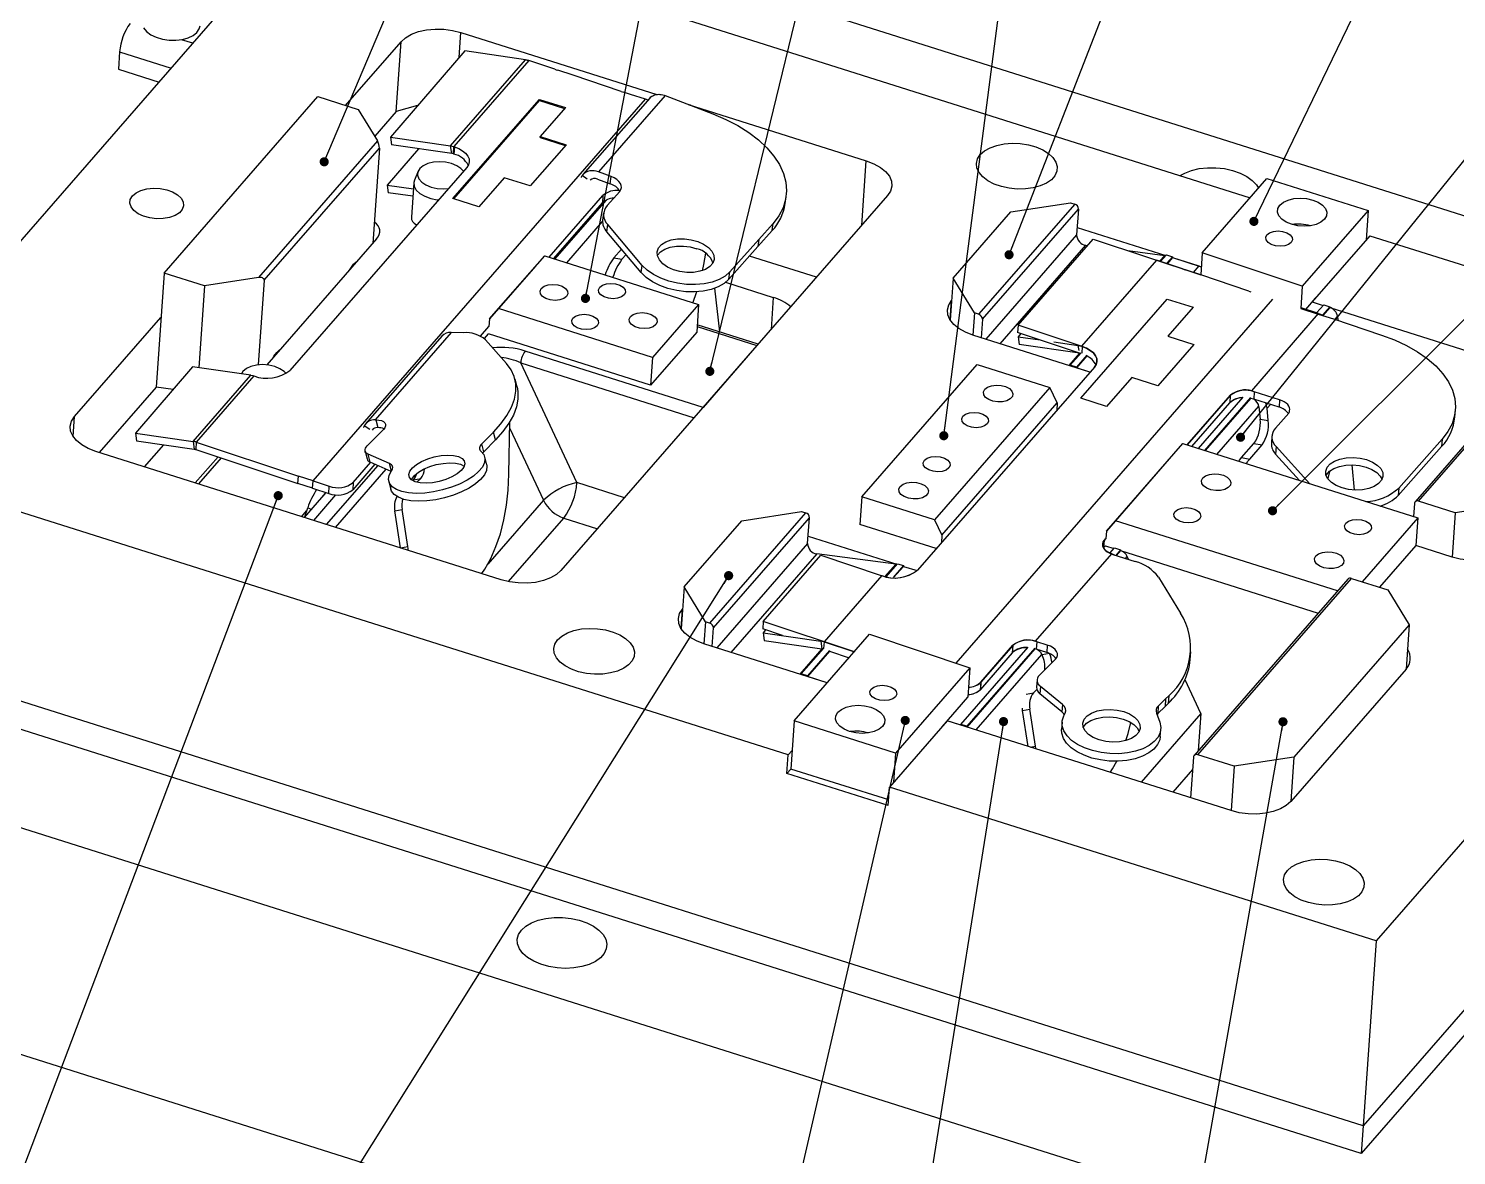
# Model space of a CAD drawing. Header units: millimetres. Extents: x 5 to 1539, y -495 to 895.
# Drawn here: x 824.8 to 983.6, y 145 to 270.4 of the extents above; entities that cross this region are included whole.
import ezdxf

# ---------------------------------------------------------------- set-up
doc = ezdxf.new("R2010")
doc.units = ezdxf.units.MM
doc.dimstyles.new('SLDDIMSTYLE1', dxfattribs={"dimtxt": 0.18, "dimasz": 1.016, "dimexe": 0, "dimexo": 0.0625, "dimgap": 0, "dimtad": 0, "dimtih": 1, "dimtoh": 1, "dimdec": 0, "dimrnd": 1e-09, "dimzin": 0, "dimdsep": 46, "dimtxsty": 'Standard', "dimblk1": 'DOT', "dimblk2": 'DOT', "dimsah": 1, "dimcen": 0.09, "dimadec": 0, "dimazin": 0, "dimtfac": 1.016, "dimtdec": 0, "dimtofl": 0, "dimtmove": 0, "dimatfit": 3, "dimldrblk": 'DOT', "dimfxl": 1, "dimfrac": 2, "dimtolj": 1, "dimtzin": 0, "dimarcsym": 0})

# ---------------------------------------------------------------- blocks, each defined once
blk = doc.blocks.new('_Dot')
at = {"color": 0, "linetype": 'ByBlock', "lineweight": -2}
blk.add_line((-0.5, 0), (-1, 0), dxfattribs=at)
at = {"color": 0, "linetype": 'ByBlock', "const_width": 0.5}
blk.add_lwpolyline([(-0.25, 0, 1), (0.25, 0, 1)], format="xyb", close=True, dxfattribs=at)

msp = doc.modelspace()

# ---------------------------------------------------------------- linework, layer by layer
at = {"color": 7, "linetype": 'Continuous', "lineweight": 25}
for p, q in [((857.84, 289.683), (1041.209, 231.632)), ((803.27, 223.11), (856.712, 284.48)), ((856.712, 284.48), (960.651, 251.575)), ((860.031, 261.86), (866.204, 268.949)), ((872.852, 269.976), (894.647, 263.076)), ((834.888, 267.83), (834.752, 265.896)), ((873.277, 267.922), (865.018, 258.334)), ((871.713, 257.367), (880.053, 266.944)), ((880.053, 266.944), (873.277, 267.922)), ((834.752, 265.896), (839.28, 264.462)), ((880.412, 266.858), (872.074, 257.283)), ((883.31, 265.89), (880.412, 266.858)), ((883.31, 265.89), (883.469, 265.837)), ((883.469, 265.837), (883.625, 265.785)), ((885.329, 265.215), (883.625, 265.785)), ((890.674, 263.426), (885.329, 265.215)), ((839.831, 243.202), (856.932, 262.841)), ((856.417, 220.055), (893.376, 262.558)), ((856.426, 220.065), (893.376, 262.558)), ((856.932, 262.841), (861.443, 261.413)), ((871.976, 251.489), (881.596, 262.535)), ((872.054, 251.464), (881.587, 262.412)), ((881.587, 262.412), (881.596, 262.535)), ((881.587, 262.412), (884.397, 261.522)), ((881.596, 262.535), (884.483, 261.621)), ((893.873, 262.682), (886.432, 254.151)), ((895.571, 262.957), (888.153, 254.453)), ((890.674, 263.426), (890.931, 263.345)), ((891.738, 263.076), (890.931, 263.345)), ((893.376, 262.558), (891.738, 263.076)), ((893.679, 262.46), (893.376, 262.558)), ((895.571, 262.957), (900.898, 260.91)), ((861.443, 261.413), (863.579, 257.918)), ((865.657, 261.181), (863.264, 258.433)), ((868.042, 261.845), (865.657, 261.181)), ((884.483, 261.621), (881.672, 258.393)), ((898.135, 261.972), (917.959, 255.696)), ((898.135, 261.972), (898.257, 261.933)), ((863.579, 257.918), (850.325, 242.698)), ((865.018, 258.334), (865.141, 257.47)), ((865.018, 258.334), (871.713, 257.367)), ((871.837, 256.504), (865.141, 257.47)), ((871.837, 256.504), (871.713, 257.367)), ((871.713, 257.367), (872.074, 257.283)), ((884.559, 257.479), (880.561, 252.889)), ((881.663, 258.27), (881.672, 258.393)), ((881.663, 258.27), (884.472, 257.38)), ((881.672, 258.393), (884.559, 257.479)), ((850.961, 242.389), (863.787, 257.118)), ((863.787, 257.118), (863.039, 246.503)), ((868.133, 257.038), (864.655, 253)), ((872.016, 256.46), (871.837, 256.504)), ((872.016, 256.46), (872.074, 257.283)), ((872.016, 256.46), (872.083, 256.437)), ((872.074, 257.283), (872.141, 257.26)), ((872.141, 257.26), (872.083, 256.437)), ((873.497, 254.953), (853.824, 232.362)), ((868.095, 254.539), (867.688, 253.545)), ((889.583, 253.93), (888.153, 254.453)), ((864.655, 253), (864.778, 252.136)), ((864.655, 253), (867.568, 252.579)), ((867.615, 253.238), (867.346, 249.417)), ((877.674, 253.803), (874.863, 250.575)), ((880.561, 252.889), (877.674, 253.803)), ((888.046, 253.644), (889.476, 253.122)), ((889.476, 253.122), (889.583, 253.93)), ((955.334, 245.454), (962.517, 253.724)), ((962.517, 253.724), (973.794, 250.154)), ((867.509, 251.742), (864.778, 252.136)), ((874.863, 250.575), (871.976, 251.489)), ((882.682, 244.967), (888.648, 251.828)), ((883.197, 244.803), (888.59, 251.005)), ((920.332, 251.813), (883.991, 210.081)), ((888.648, 251.828), (888.59, 251.005)), ((889.114, 250.707), (890.521, 252.289)), ((908.925, 250.927), (909.033, 251.735)), ((934.038, 249.998), (940.686, 251.025)), ((940.686, 251.025), (941.138, 250.882)), ((888.73, 249.905), (888.623, 249.097)), ((927.625, 242.634), (934.038, 249.998)), ((941.138, 250.882), (930.449, 238.608)), ((930.871, 238.054), (941.56, 250.328)), ((941.56, 250.328), (941.357, 247.448)), ((973.794, 250.154), (966.465, 241.737)), ((973.794, 250.154), (973.562, 246.861)), ((889.083, 247.778), (889.19, 248.586)), ((893.034, 244.05), (889.19, 248.586)), ((907.484, 247.922), (905.897, 246.137)), ((907.591, 248.73), (906.004, 246.945)), ((907.484, 247.922), (907.591, 248.73)), ((941.415, 248.27), (951.286, 245.145)), ((863.466, 246.994), (851.259, 232.975)), ((892.927, 243.242), (889.083, 247.778)), ((906.004, 246.945), (902.777, 243.316)), ((906.004, 246.945), (905.897, 246.137)), ((934.849, 237.409), (943.178, 246.988)), ((942.382, 246.298), (942.558, 246.276)), ((943.178, 246.988), (955.16, 242.986)), ((973.99, 247.352), (967.576, 239.988)), ((973.99, 247.352), (1028.118, 230.216)), ((877.044, 239.236), (882.175, 245.127)), ((882.175, 245.127), (881.162, 243.975)), ((882.175, 245.127), (899.306, 239.704)), ((889.875, 244.878), (890.72, 245.846)), ((889.875, 244.878), (890.776, 244.726)), ((890.776, 244.726), (891.23, 245.245)), ((905.897, 246.137), (902.67, 242.508)), ((912.419, 242.725), (904.962, 245.086)), ((947.034, 245.7), (951.157, 245.169)), ((950.703, 244.475), (951.344, 245.211)), ((951.344, 245.211), (952.02, 244.997)), ((952.02, 244.997), (951.371, 244.251)), ((952.015, 244.914), (951.422, 244.234)), ((952.02, 244.997), (952.015, 244.914)), ((952.015, 244.914), (955.225, 243.898)), ((952.015, 244.914), (954.947, 243.986)), ((955.334, 245.454), (955.16, 242.985)), ((966.465, 241.737), (955.334, 245.454)), ((839.831, 243.202), (838.935, 230.495)), ((844.342, 241.774), (839.831, 243.202)), ((861.229, 244.466), (861.295, 244.5)), ((881.162, 243.975), (876.031, 238.084)), ((892.927, 243.242), (893.034, 244.05)), ((902.67, 242.508), (902.777, 243.316)), ((950.243, 244.628), (941.905, 235.053)), ((953.141, 243.66), (950.243, 244.628)), ((953.141, 243.66), (953.301, 243.607)), ((953.301, 243.607), (953.457, 243.555)), ((955.16, 242.985), (953.457, 243.555)), ((954.947, 243.986), (954.32, 243.267)), ((954.947, 243.986), (955.225, 243.898)), ((844.342, 241.774), (843.699, 232.663)), ((850.325, 242.698), (844.342, 241.774)), ((850.961, 242.389), (850.297, 232.972)), ((902.309, 242.168), (907.613, 240.489)), ((927.625, 242.634), (927.295, 237.955)), ((929.998, 238.751), (927.625, 242.634)), ((960.506, 241.196), (955.16, 242.985)), ((966.465, 241.737), (966.291, 239.268)), ((927.941, 199.77), (963.188, 240.305)), ((941.808, 229.258), (951.427, 240.305)), ((951.427, 240.305), (954.314, 239.391)), ((960.506, 241.196), (960.729, 241.125)), ((966.847, 239.15), (967.943, 240.409)), ((967.576, 239.988), (968.79, 239.604)), ((876.031, 238.084), (877.044, 239.236)), ((894.176, 233.812), (877.044, 239.236)), ((899.306, 239.704), (894.176, 233.812)), ((899.306, 239.704), (899.089, 236.617)), ((929.998, 238.751), (929.824, 236.282)), ((930.449, 238.608), (929.998, 238.751)), ((954.314, 239.391), (951.503, 236.163)), ((960.847, 230.086), (968.266, 238.692)), ((966.291, 239.268), (968.235, 238.619)), ((968.266, 238.692), (966.333, 239.317)), ((968.056, 238.76), (968.848, 239.67)), ((968.235, 238.619), (969.927, 238.084)), ((969.524, 239.455), (968.694, 238.502)), ((969.519, 239.373), (968.738, 238.476)), ((968.848, 239.67), (969.524, 239.455)), ((969.524, 239.455), (969.519, 239.373)), ((969.519, 239.373), (991.732, 232.341)), ((970.361, 238.396), (970.407, 237.924)), ((829.863, 227.217), (839.483, 238.264)), ((875.045, 236.184), (875.979, 237.259)), ((876.031, 238.084), (875.973, 237.261)), ((905.937, 235.283), (899.146, 237.433)), ((930.871, 238.054), (930.726, 235.996)), ((934.849, 237.409), (934.791, 236.586)), ((941.971, 235.031), (934.849, 237.409)), ((969.927, 238.084), (975.279, 236.296)), ((870.721, 236.156), (862.265, 226.432)), ((871.783, 236.586), (863.327, 226.861)), ((873.133, 236.559), (871.783, 236.586)), ((875.468, 235.915), (875.921, 236.436)), ((877.934, 233.145), (875.605, 235.78)), ((893.958, 230.726), (875.921, 236.436)), ((899.089, 236.617), (893.958, 230.726)), ((905.796, 235.12), (899.81, 228.247)), ((942.84, 232.161), (929.824, 236.282)), ((941.796, 234.247), (934.791, 236.586)), ((935.159, 236.463), (934.849, 236.103)), ((934.849, 236.103), (934.973, 235.24)), ((934.849, 236.103), (937.293, 235.751)), ((941.668, 234.273), (934.973, 235.24)), ((938.812, 235.531), (941.545, 235.137)), ((941.545, 235.137), (941.905, 235.053)), ((954.39, 235.249), (950.393, 230.658)), ((951.503, 236.163), (954.39, 235.249)), ((995.034, 236.132), (979.001, 217.721)), ((979.407, 217.804), (995.44, 236.215)), ((852.679, 234.646), (852.744, 234.681)), ((899.81, 228.247), (880.001, 234.518)), ((894.176, 233.812), (893.958, 230.726)), ((940.655, 232.937), (941.853, 234.312)), ((942.483, 233.968), (941.326, 232.64)), ((942.488, 234.051), (941.332, 232.723)), ((941.793, 234.243), (941.668, 234.273)), ((941.905, 235.053), (941.973, 235.03)), ((842.994, 232.765), (836.638, 225.385)), ((849.475, 231.83), (842.994, 232.765)), ((885.763, 219.867), (879.515, 233.204)), ((917.451, 218.302), (930.277, 233.03)), ((943.329, 232.723), (923.656, 210.132)), ((930.277, 233.03), (938.387, 230.463)), ((940.655, 232.937), (940.65, 232.855)), ((941.332, 232.723), (940.655, 232.937)), ((941.332, 232.723), (941.326, 232.64)), ((942.84, 232.161), (941.326, 232.64)), ((838.935, 230.495), (832.599, 223.219)), ((840.829, 230.252), (838.935, 230.495)), ((843.06, 224.463), (849.475, 231.83)), ((849.835, 231.746), (843.421, 224.379)), ((849.475, 231.83), (849.733, 231.776)), ((879.099, 230.545), (878.875, 231.416)), ((938.387, 230.463), (925.561, 215.734)), ((939.197, 228.734), (938.387, 230.463)), ((947.506, 231.572), (944.695, 228.344)), ((950.393, 230.658), (947.506, 231.572)), ((944.695, 228.344), (941.808, 229.258)), ((953.665, 224.061), (958.479, 229.598)), ((958.451, 229.565), (953.665, 224.061)), ((954.911, 223.666), (959.893, 229.387)), ((960.703, 229.326), (955.588, 223.452)), ((960.698, 229.243), (955.64, 223.435)), ((958.451, 229.565), (958.393, 228.742)), ((961.052, 229.154), (960.698, 229.243)), ((961.11, 229.977), (961.052, 229.154)), ((963.875, 228.261), (961.052, 229.154)), ((963.933, 229.084), (961.11, 229.977)), ((963.933, 229.084), (963.875, 228.261)), ((1028.118, 230.216), (974.675, 168.846)), ((926.371, 214.005), (939.197, 228.734)), ((939.197, 228.734), (939.139, 227.911)), ((954.18, 223.897), (958.393, 228.742)), ((961.643, 228.299), (961.776, 226.935)), ((962.677, 226.782), (962.545, 228.147)), ((963.468, 225.933), (964.949, 227.606)), ((983.436, 227.163), (983.494, 227.986)), ((862.071, 225.996), (862.031, 226.017)), ((862.439, 223.963), (864.226, 225.784)), ((863.327, 226.861), (863.384, 226.86)), ((863.384, 226.86), (863.608, 225.989)), ((863.608, 225.989), (863.551, 225.991)), ((878.199, 220.813), (878.313, 226.673)), ((961.776, 226.935), (962.677, 226.782)), ((836.638, 225.385), (836.761, 224.522)), ((836.638, 225.385), (843.06, 224.463)), ((836.761, 224.522), (843.183, 223.599)), ((839.755, 224.092), (837.631, 221.626)), ((843.06, 224.463), (843.183, 223.599)), ((843.421, 224.379), (843.363, 223.556)), ((843.421, 224.379), (854.788, 220.583)), ((876.467, 225.495), (875.178, 224.182)), ((875.402, 223.311), (875.178, 224.182)), ((875.402, 223.311), (876.69, 224.624)), ((876.69, 224.624), (876.467, 225.495)), ((945.676, 215.629), (953.158, 224.221)), ((953.158, 224.221), (952.145, 223.069)), ((953.158, 224.221), (979.31, 215.942)), ((959.706, 222.648), (961.088, 224.229)), ((960.608, 222.496), (961.99, 224.077)), ((961.088, 224.229), (961.99, 224.077)), ((963.075, 225.059), (963.017, 224.236)), ((982.021, 224.709), (977.198, 219.265)), ((982.021, 224.709), (981.963, 223.886)), ((909.271, 189.552), (803.27, 223.11)), ((877.343, 209.054), (832.236, 223.334)), ((843.363, 223.556), (854.73, 219.76)), ((862.198, 223.371), (862.422, 222.5)), ((864.908, 221.981), (862.548, 223.022)), ((862.772, 222.151), (862.548, 223.022)), ((875.725, 221.865), (875.501, 222.736)), ((952.145, 223.069), (944.663, 214.477)), ((959.706, 222.648), (960.608, 222.496)), ((963.548, 223.875), (963.49, 223.052)), ((966.163, 220.104), (963.49, 223.052)), ((967.292, 219.746), (963.548, 223.875)), ((981.963, 223.886), (977.14, 218.442)), ((863.298, 221.919), (860.818, 219.067)), ((860.876, 219.89), (862.823, 222.129)), ((865.1, 221.124), (862.772, 222.151)), ((971.967, 221.847), (972.239, 219.042)), ((854.73, 219.76), (854.788, 220.583)), ((856.36, 219.244), (854.73, 219.76)), ((856.426, 220.065), (854.788, 220.583)), ((856.359, 219.232), (856.417, 220.055)), ((856.359, 219.232), (858.15, 218.659)), ((856.417, 220.055), (858.208, 219.482)), ((858.15, 218.659), (858.208, 219.482)), ((860.876, 219.89), (860.818, 219.067)), ((864.847, 220), (865.07, 219.129)), ((867.496, 220.082), (867.578, 220.163)), ((867.578, 220.163), (868.389, 220.327)), ((867.953, 219.904), (868.389, 220.327)), ((977.198, 219.265), (977.14, 218.442)), ((857.841, 218.758), (855.431, 215.991)), ((917.451, 218.302), (917.233, 215.215)), ((925.561, 215.734), (917.451, 218.302)), ((983.467, 216.519), (979.407, 217.804)), ((855.478, 216.045), (855.814, 217.076)), ((865.514, 216.721), (866.325, 216.885)), ((866.133, 212.607), (865.514, 216.721)), ((866.943, 212.771), (866.325, 216.885)), ((911.21, 216.515), (900.521, 204.24)), ((904.11, 215.631), (910.759, 216.657)), ((910.759, 216.657), (911.21, 216.515)), ((978.927, 217.535), (978.825, 216.095)), ((983.467, 216.519), (983.119, 211.581)), ((990.115, 217.546), (983.467, 216.519)), ((857.877, 215.217), (856.478, 215.66)), ((897.697, 208.266), (904.11, 215.631)), ((900.943, 203.686), (911.632, 215.96)), ((911.429, 213.08), (911.632, 215.96)), ((925.738, 212.523), (917.233, 215.215)), ((925.561, 215.734), (926.371, 214.005)), ((944.663, 214.477), (944.605, 213.654)), ((944.663, 214.477), (945.676, 215.629)), ((970.371, 207.811), (945.676, 215.629)), ((979.31, 215.942), (973.121, 208.834)), ((979.31, 215.942), (979.093, 212.855)), ((911.487, 213.903), (921.359, 210.777)), ((926.371, 214.005), (926.312, 213.182)), ((944.382, 212.63), (944.44, 213.453)), ((944.613, 213.652), (944.421, 213.43)), ((944.44, 213.453), (944.584, 213.618)), ((944.584, 213.618), (944.613, 213.652)), ((866.133, 212.607), (866.943, 212.771)), ((906.495, 204.406), (912.902, 211.774)), ((921.229, 210.802), (912.455, 211.931)), ((912.902, 211.774), (919.6, 209.537)), ((936.793, 202.217), (945.254, 211.947)), ((944.359, 212.601), (944.382, 212.63)), ((944.555, 212.829), (944.363, 212.607)), ((944.382, 212.63), (944.526, 212.795)), ((944.526, 212.795), (944.555, 212.829)), ((944.555, 212.829), (945.505, 212.528)), ((945.067, 212.024), (945.563, 212.594)), ((945.371, 211.877), (947.881, 211.084)), ((945.461, 211.866), (945.582, 211.811)), ((945.563, 212.594), (946.239, 212.38)), ((946.239, 212.38), (945.709, 211.77)), ((946.234, 212.297), (945.761, 211.754)), ((946.239, 212.38), (946.234, 212.297)), ((946.234, 212.297), (968.217, 205.338)), ((947.135, 211.319), (946.986, 211.639)), ((979.093, 212.855), (975.057, 208.221)), ((983.119, 211.581), (979.093, 212.855)), ((920.151, 209.39), (921.416, 210.843)), ((922.093, 210.629), (920.928, 209.291)), ((922.087, 210.547), (920.991, 209.289)), ((921.416, 210.843), (922.093, 210.629)), ((922.093, 210.629), (922.087, 210.547)), ((922.087, 210.547), (923.598, 210.069)), ((897.697, 208.266), (897.368, 203.588)), ((900.07, 204.383), (897.697, 208.266)), ((919.667, 209.515), (913.252, 202.149)), ((950.446, 209.356), (952.911, 205.33)), ((971.519, 209.129), (954.417, 189.49)), ((954.823, 189.574), (971.925, 209.212)), ((971.925, 209.212), (975.985, 207.927)), ((975.985, 207.927), (978.358, 204.044)), ((900.07, 204.383), (899.896, 201.914)), ((900.521, 204.24), (900.07, 204.383)), ((900.798, 201.629), (900.943, 203.686)), ((906.495, 204.406), (906.437, 203.583)), ((908.645, 202.845), (906.437, 203.583)), ((906.748, 203.479), (906.469, 203.155)), ((916.625, 201.023), (906.495, 204.406)), ((978.358, 204.044), (965.531, 189.315)), ((978.358, 204.044), (978.01, 199.106)), ((1003.866, 124.454), (755.779, 202.994)), ((973.225, 148.27), (801.82, 202.534)), ((913.618, 197.57), (899.896, 201.914)), ((906.469, 203.155), (906.593, 202.291)), ((906.469, 203.155), (912.891, 202.232)), ((906.593, 202.291), (913.015, 201.369)), ((909.93, 193.335), (918.33, 202.98)), ((912.891, 202.232), (913.015, 201.369)), ((913.252, 202.149), (916.625, 201.023)), ((918.33, 202.98), (929.474, 199.258)), ((930.708, 197.66), (934.276, 201.764)), ((936.916, 202.153), (936.858, 201.33)), ((938.094, 201.781), (936.916, 202.153)), ((938.094, 201.781), (938.036, 200.958)), ((910.728, 198.569), (913.2, 201.408)), ((913.863, 201.103), (911.399, 198.273)), ((913.869, 201.185), (911.404, 198.355)), ((913.863, 201.103), (916.056, 200.37)), ((928.461, 192.955), (935.958, 201.564)), ((936.719, 201.371), (929.132, 192.659)), ((936.724, 201.453), (929.138, 192.741)), ((934.199, 200.919), (930.63, 196.814)), ((934.199, 200.919), (930.65, 196.837)), ((934.257, 201.742), (930.688, 197.638)), ((934.257, 201.742), (934.199, 200.919)), ((936.858, 201.33), (936.719, 201.371)), ((938.036, 200.958), (936.858, 201.33)), ((937.194, 198.41), (939.015, 200.196)), ((937.516, 200.683), (937.49, 200.738)), ((938.326, 200.848), (938.327, 200.847)), ((954.002, 200.19), (954.06, 201.013)), ((973.008, 145.183), (801.602, 199.447)), ((910.728, 198.569), (910.722, 198.487)), ((911.404, 198.355), (910.728, 198.569)), ((929.474, 199.258), (921.207, 189.765)), ((929.474, 199.258), (929.242, 195.966)), ((978.01, 199.106), (965.183, 184.377)), ((911.404, 198.355), (911.399, 198.273)), ((913.618, 197.57), (911.399, 198.273)), ((930.688, 197.638), (930.63, 196.814)), ((930.708, 197.66), (930.65, 196.837)), ((936.948, 197.92), (936.89, 197.097)), ((937.33, 197.189), (937.272, 196.366)), ((939.775, 195.174), (937.33, 197.189)), ((955.185, 194.148), (953.419, 197.916)), ((926.382, 192.681), (929.242, 195.966)), ((936.542, 196.469), (936.923, 196.839)), ((939.717, 194.351), (937.272, 196.366)), ((951.257, 195.785), (950.434, 194.979)), ((951.257, 195.785), (951.199, 194.962)), ((951.596, 196.118), (951.257, 195.785)), ((951.596, 196.118), (951.538, 195.295)), ((935.346, 194.49), (935.316, 194.756)), ((935.346, 194.49), (936.156, 194.655)), ((935.946, 190.502), (935.346, 194.49)), ((936.775, 190.541), (936.156, 194.655)), ((939.775, 195.174), (939.717, 194.351)), ((939.936, 193.889), (940.086, 194.189)), ((955.185, 194.148), (948.538, 186.515)), ((950.228, 194.21), (950.6, 193.185)), ((950.434, 194.979), (950.376, 194.156)), ((951.199, 194.962), (950.376, 194.156)), ((951.538, 195.295), (951.199, 194.962)), ((955.185, 194.148), (954.895, 190.039)), ((909.93, 193.335), (909.553, 187.985)), ((921.207, 189.765), (909.93, 193.335)), ((926.96, 193.346), (920.547, 185.982)), ((958.535, 183.35), (926.96, 193.346)), ((928.456, 192.873), (926.96, 193.346)), ((928.461, 192.955), (928.456, 192.873)), ((929.138, 192.741), (928.461, 192.955)), ((929.138, 192.741), (929.132, 192.659)), ((939.74, 193.19), (939.682, 192.367)), ((950.655, 191.594), (950.713, 192.417)), ((909.126, 187.494), (909.271, 189.552)), ((909.271, 189.552), (909.698, 190.043)), ((921.207, 189.765), (920.975, 186.473)), ((954.343, 189.305), (954.024, 184.778)), ((958.883, 188.288), (954.823, 189.574)), ((965.531, 189.315), (958.883, 188.288)), ((965.531, 189.315), (965.183, 184.377)), ((909.126, 187.494), (909.553, 187.985)), ((920.402, 183.924), (909.126, 187.494)), ((920.445, 184.537), (909.553, 187.985)), ((954.246, 187.929), (952.048, 185.404)), ((958.883, 188.288), (958.535, 183.35)), ((920.402, 183.924), (920.547, 185.982)), ((974.675, 168.846), (920.547, 185.982)), ((1007.123, 187.197), (973.225, 148.27)), ((1006.906, 184.111), (973.008, 145.183)), ((1002.126, 99.763), (754.039, 178.302)), ((974.675, 168.846), (973.225, 148.27)), ((973.225, 148.27), (973.008, 145.183))]:
    msp.add_line(p, q, dxfattribs=at)
at = {"color": 8, "linetype": 'Continuous', "lineweight": 25}
for p, q in [((843.034, 268.773), (841.755, 269.178)), ((865.657, 261.181), (866.204, 268.949)), ((872.657, 267.202), (872.852, 269.976)), ((834.888, 267.83), (840.63, 266.012)), ((898.257, 261.933), (898.252, 261.927)), ((917.452, 248.506), (917.959, 255.696)), ((886.898, 253.636), (886.355, 254.053)), ((889.013, 251.318), (883.31, 244.768)), ((884.625, 244.352), (888.611, 248.929)), ((941.357, 247.448), (931.242, 235.833)), ((932.831, 235.33), (942.382, 246.298)), ((951.157, 245.169), (950.586, 244.514)), ((901.655, 236.639), (901.092, 241.506)), ((907.613, 240.489), (907.361, 236.918)), ((927.295, 237.955), (927.451, 240.165)), ((970.053, 238.042), (970.361, 238.396)), ((899.132, 237.23), (905.796, 235.12)), ((941.545, 235.137), (941.546, 235.139)), ((941.623, 234.593), (941.545, 235.137)), ((941.668, 234.273), (940.48, 232.908)), ((941.668, 234.273), (941.666, 234.29)), ((941.971, 235.031), (941.919, 234.29)), ((941.973, 235.03), (941.92, 234.289)), ((879.515, 233.204), (898.808, 227.096)), ((829.708, 225.008), (829.863, 227.217)), ((956.967, 223.015), (961.633, 228.373)), ((962.907, 228.567), (962.545, 228.147)), ((862.715, 225.797), (862.102, 226.188)), ((878.298, 225.91), (882.05, 217.902)), ((843.307, 219.83), (845.833, 222.731)), ((846.169, 222.619), (843.646, 219.722)), ((863.598, 221.786), (857.877, 215.217)), ((858.917, 214.888), (864.556, 221.364)), ((865.12, 221.155), (864.908, 221.981)), ((891.055, 218.192), (885.763, 219.867)), ((856.478, 215.66), (858.959, 218.509)), ((882.05, 217.902), (875.843, 210.774)), ((855.148, 216.081), (855.695, 216.709)), ((856.202, 216.876), (855.814, 217.076)), ((878.143, 208.847), (884.307, 215.925)), ((884.307, 215.925), (888.049, 214.74)), ((911.429, 213.08), (901.315, 201.465)), ((912.455, 211.931), (902.903, 200.962)), ((946.8, 211.425), (946.986, 211.639)), ((921.229, 210.802), (920.024, 209.418)), ((897.368, 203.588), (897.523, 205.797)), ((912.891, 202.232), (912.893, 202.235)), ((913.252, 202.149), (913.2, 201.408)), ((913.015, 201.369), (910.552, 198.541)), ((930.171, 192.33), (937.493, 200.737)), ((938.327, 200.847), (937.519, 200.683)), ((935.732, 196.304), (936.542, 196.469)), ((936.194, 190.423), (936.775, 190.541))]:
    msp.add_line(p, q, dxfattribs=at)
at = {"color": 7, "linetype": 'Continuous', "lineweight": 25, "flags": 128}
for points in [[(837.546, 270.481), (837.88, 270.082), (838.36, 269.73), (838.962, 269.444), (839.652, 269.24), (840.393, 269.127), (841.145, 269.113), (841.868, 269.199), (842.523, 269.379), (843.074, 269.643), (843.492, 269.979), (843.754, 270.367), (843.843, 270.724)], [(866.204, 268.949), (866.708, 269.401), (867.365, 269.78), (868.152, 270.072), (869.037, 270.267), (869.986, 270.356), (870.964, 270.335), (871.931, 270.207), (872.852, 269.976)], [(898.461, 261.847), (898.413, 261.871), (898.257, 261.933)], [(900.898, 260.91), (902.329, 260.301), (903.66, 259.61), (904.874, 258.846), (905.956, 258.02), (906.894, 257.141), (907.675, 256.219), (908.291, 255.267), (908.732, 254.295), (908.995, 253.317), (909.076, 252.343), (908.974, 251.385), (908.689, 250.457), (908.227, 249.568), (907.591, 248.73)], [(930.638, 256.379), (931.108, 256.798), (931.726, 257.146), (932.465, 257.411), (933.295, 257.581), (934.183, 257.649), (935.092, 257.612), (935.985, 257.473), (936.825, 257.236), (937.578, 256.911), (938.213, 256.512), (938.704, 256.055), (939.031, 255.558), (939.181, 255.043), (939.147, 254.529), (938.931, 254.039), (938.542, 253.592), (937.995, 253.206), (937.313, 252.898), (936.525, 252.68), (935.661, 252.56), (934.758, 252.545), (933.853, 252.633), (932.982, 252.823), (932.181, 253.105), (931.484, 253.469), (930.918, 253.899), (930.506, 254.378), (930.267, 254.887), (930.208, 255.404), (930.334, 255.908), (930.638, 256.379)], [(872.141, 257.26), (872.629, 257.062), (873.049, 256.817), (873.385, 256.534), (873.624, 256.224), (873.757, 255.899), (873.781, 255.571), (873.693, 255.252), (873.497, 254.953)], [(873.134, 254.536), (872.864, 254.831), (872.399, 255.144), (871.818, 255.385), (871.159, 255.537), (870.467, 255.59), (869.79, 255.54), (869.174, 255.39), (868.66, 255.151), (868.285, 254.84), (868.072, 254.476), (868.038, 254.086), (868.183, 253.695), (868.499, 253.33), (868.964, 253.017), (869.546, 252.776), (870.205, 252.624), (870.896, 252.571), (871.452, 252.605)], [(917.959, 255.696), (918.798, 255.37), (919.523, 254.963), (920.105, 254.489), (920.523, 253.967), (920.76, 253.418), (920.807, 252.861), (920.662, 252.319), (920.332, 251.813)], [(952.865, 254.04), (953.387, 254.335), (954.141, 254.626), (954.99, 254.825), (955.905, 254.925), (956.851, 254.924), (957.794, 254.82), (958.7, 254.617), (959.538, 254.324), (960.275, 253.95), (960.886, 253.509), (961.349, 253.017), (961.58, 252.644)], [(836.306, 251.796), (836.71, 252.135), (837.259, 252.399), (837.917, 252.572), (838.645, 252.642), (839.396, 252.605), (840.122, 252.463), (840.779, 252.225), (841.325, 251.907), (841.726, 251.528), (841.956, 251.112), (842.001, 250.685), (841.858, 250.274), (841.537, 249.904), (841.057, 249.6), (840.448, 249.38), (839.749, 249.258), (839.004, 249.241), (838.26, 249.332), (837.562, 249.523), (836.956, 249.803), (836.479, 250.155), (836.161, 250.555), (836.023, 250.98), (836.072, 251.403), (836.306, 251.796)], [(867.688, 253.545), (867.619, 253.282), (867.664, 252.855), (867.894, 252.439), (868.295, 252.06), (868.84, 251.741), (869.497, 251.504), (870.224, 251.362), (870.357, 251.347)], [(890.521, 252.289), (890.656, 252.492), (890.716, 252.714), (890.699, 252.944), (890.606, 253.175), (890.44, 253.397), (890.208, 253.602), (889.919, 253.782), (889.583, 253.93)], [(963.965, 250.76), (964.354, 251.083), (964.885, 251.33), (965.523, 251.485), (966.223, 251.537), (966.939, 251.482), (967.621, 251.325), (968.223, 251.076), (968.704, 250.751), (969.031, 250.374), (969.182, 249.97), (969.146, 249.565), (968.926, 249.189), (968.538, 248.867), (968.006, 248.619), (967.368, 248.465), (966.668, 248.413), (965.952, 248.467), (965.27, 248.625), (964.668, 248.874), (964.187, 249.198), (963.86, 249.575), (963.709, 249.98), (963.745, 250.384), (963.965, 250.76)], [(962.527, 247.457), (962.828, 247.683), (963.256, 247.83), (963.759, 247.881), (964.277, 247.829), (964.747, 247.68), (965.112, 247.452), (965.329, 247.174), (965.371, 246.878), (965.234, 246.6), (964.933, 246.374), (964.505, 246.227), (964.002, 246.177), (963.484, 246.229), (963.014, 246.378), (962.648, 246.605), (962.432, 246.884), (962.389, 247.18), (962.527, 247.457)], [(899.206, 246.709), (899.856, 246.414), (900.389, 246.044), (900.775, 245.622), (900.992, 245.172), (901.026, 244.72), (900.875, 244.293), (900.549, 243.915), (900.066, 243.608), (899.455, 243.391), (898.75, 243.275), (897.994, 243.267), (897.229, 243.369), (896.501, 243.573), (895.851, 243.869), (895.317, 244.238), (894.931, 244.66), (894.715, 245.11), (894.681, 245.562), (894.832, 245.989), (895.158, 246.367), (895.64, 246.674), (896.252, 246.892), (896.956, 247.008), (897.713, 247.015), (898.478, 246.914), (899.206, 246.709)], [(894.705, 245.148), (894.724, 245.181), (895.05, 245.559), (895.533, 245.866), (896.145, 246.084), (896.849, 246.2), (897.606, 246.207), (898.37, 246.106), (899.099, 245.901)], [(900.077, 245.397), (899.838, 244.164), (899.681, 243.456)], [(860.505, 243.593), (860.599, 243.751), (860.911, 244.18)], [(860.911, 244.18), (861.211, 244.454), (861.298, 244.503)], [(902.67, 242.508), (902.154, 242.051), (901.49, 241.67), (900.701, 241.379), (899.813, 241.187), (898.856, 241.1), (897.861, 241.121), (896.863, 241.25), (895.894, 241.482), (894.987, 241.809), (894.173, 242.222), (893.479, 242.704), (892.927, 243.242)], [(902.777, 243.316), (902.261, 242.859), (901.597, 242.479), (900.808, 242.187), (899.92, 241.995), (898.963, 241.908), (897.968, 241.929), (896.97, 242.058), (896.001, 242.29), (895.095, 242.618), (894.28, 243.03), (893.586, 243.513), (893.034, 244.05)], [(881.799, 241.488), (882.113, 241.724), (882.558, 241.877), (883.083, 241.929), (883.622, 241.875), (884.111, 241.72), (884.492, 241.483), (884.718, 241.193), (884.762, 240.885), (884.618, 240.596), (884.305, 240.36), (883.859, 240.207), (883.335, 240.154), (882.796, 240.209), (882.306, 240.364), (881.926, 240.601), (881.7, 240.891), (881.656, 241.199), (881.799, 241.488)], [(888.314, 241.618), (888.615, 241.844), (889.043, 241.991), (889.546, 242.041), (890.064, 241.989), (890.534, 241.84), (890.899, 241.613), (891.116, 241.335), (891.158, 241.039), (891.02, 240.761), (890.719, 240.535), (890.291, 240.388), (889.788, 240.337), (889.27, 240.39), (888.8, 240.539), (888.435, 240.766), (888.218, 241.044), (888.176, 241.34), (888.314, 241.618)], [(899.049, 241.108), (899.019, 241.011), (898.654, 239.91)], [(929.824, 236.282), (928.985, 236.608), (928.261, 237.015), (927.678, 237.489), (927.261, 238.011), (927.024, 238.56), (926.976, 239.116), (927.121, 239.658), (927.451, 240.165)], [(885.321, 238.181), (885.622, 238.407), (886.05, 238.554), (886.553, 238.605), (887.071, 238.552), (887.541, 238.404), (887.906, 238.176), (888.123, 237.898), (888.165, 237.602), (888.027, 237.324), (887.726, 237.098), (887.299, 236.951), (886.795, 236.901), (886.278, 236.953), (885.808, 237.102), (885.442, 237.329), (885.225, 237.608), (885.183, 237.903), (885.321, 238.181)], [(891.723, 238.347), (892.036, 238.582), (892.482, 238.735), (893.006, 238.788), (893.545, 238.733), (894.035, 238.578), (894.416, 238.342), (894.642, 238.052), (894.685, 237.743), (894.542, 237.454), (894.228, 237.219), (893.783, 237.065), (893.259, 237.013), (892.719, 237.067), (892.23, 237.222), (891.849, 237.459), (891.623, 237.749), (891.579, 238.057), (891.723, 238.347)], [(975.279, 236.296), (976.717, 235.757), (978.054, 235.136), (979.275, 234.44), (980.363, 233.677), (981.306, 232.858), (982.092, 231.992), (982.711, 231.089), (983.157, 230.162), (983.422, 229.22), (983.505, 228.277), (983.404, 227.342), (983.121, 226.429), (982.658, 225.548), (982.021, 224.709)], [(851.954, 233.774), (852.049, 233.932), (852.36, 234.361)], [(852.36, 234.361), (852.66, 234.634), (852.747, 234.684)], [(943.329, 232.723), (943.524, 233.021), (943.612, 233.341), (943.589, 233.669), (943.455, 233.995), (943.216, 234.304), (942.88, 234.587), (942.46, 234.832), (941.971, 235.031)], [(941.973, 235.03), (942.461, 234.832), (942.88, 234.586), (943.216, 234.304), (943.455, 233.994), (943.589, 233.669), (943.612, 233.341), (943.524, 233.021), (943.329, 232.723)], [(853.409, 232.015), (853.191, 232.24), (852.727, 232.553), (852.145, 232.794), (851.486, 232.946), (850.794, 232.999), (850.117, 232.949), (849.501, 232.799), (848.988, 232.56), (848.612, 232.248), (848.436, 231.979)], [(876.467, 225.495), (877.294, 226.418), (877.964, 227.342), (878.471, 228.258), (878.81, 229.158), (878.978, 230.033), (878.973, 230.877), (878.797, 231.682), (878.449, 232.44), (877.934, 233.145)], [(879.099, 230.545), (879.197, 230.006), (879.202, 229.162), (879.034, 228.287), (878.695, 227.387), (878.188, 226.471), (877.518, 225.548), (876.69, 224.624)], [(931.138, 230.253), (931.447, 230.49), (931.885, 230.651), (932.403, 230.717), (932.945, 230.682), (933.452, 230.55), (933.87, 230.334), (934.153, 230.058), (934.271, 229.753), (934.211, 229.45), (933.978, 229.183), (933.6, 228.981), (933.115, 228.866), (932.578, 228.85), (932.046, 228.935), (931.577, 229.112), (931.222, 229.361), (931.018, 229.656), (930.989, 229.964), (931.138, 230.253)], [(965.056, 227.85), (965.075, 228.028), (965.044, 228.208), (964.963, 228.385), (964.836, 228.555), (964.664, 228.714), (964.452, 228.857), (964.207, 228.982), (963.933, 229.084)], [(832.236, 223.334), (831.397, 223.66), (830.673, 224.067), (830.091, 224.541), (829.673, 225.063), (829.436, 225.612), (829.389, 226.169), (829.533, 226.711), (829.863, 227.217)], [(928.708, 227.264), (929.009, 227.49), (929.437, 227.637), (929.94, 227.688), (930.458, 227.635), (930.928, 227.486), (931.293, 227.259), (931.51, 226.981), (931.552, 226.685), (931.414, 226.407), (931.113, 226.181), (930.685, 226.034), (930.182, 225.984), (929.664, 226.036), (929.195, 226.185), (928.829, 226.412), (928.612, 226.69), (928.57, 226.986), (928.708, 227.264)], [(863.384, 226.86), (863.722, 226.833), (864.01, 226.766), (864.236, 226.662), (864.392, 226.526), (864.47, 226.363), (864.468, 226.18), (864.386, 225.984), (864.226, 225.784)], [(875.178, 224.182), (875.078, 224.069), (875.003, 223.955), (874.952, 223.844), (874.928, 223.735), (874.929, 223.632), (874.956, 223.534), (875.009, 223.444), (875.088, 223.362)], [(862.548, 223.022), (862.404, 223.101), (862.295, 223.196), (862.223, 223.303), (862.189, 223.423), (862.194, 223.551), (862.238, 223.686), (862.32, 223.824), (862.439, 223.963)], [(875.088, 223.362), (875.399, 222.991), (875.53, 222.563), (875.477, 222.093), (875.24, 221.599), (874.828, 221.097), (874.255, 220.604), (873.542, 220.137), (872.712, 219.713), (871.794, 219.346), (870.821, 219.049), (869.825, 218.832), (868.841, 218.703), (867.903, 218.666), (867.044, 218.721), (866.293, 218.869), (865.676, 219.102), (865.214, 219.414), (864.923, 219.794), (864.814, 220.227), (864.89, 220.7), (865.148, 221.197)], [(867.46, 221.519), (867.906, 221.889), (868.485, 222.229), (869.161, 222.519), (869.897, 222.742), (870.648, 222.885), (871.372, 222.94), (872.027, 222.903), (872.573, 222.778), (872.98, 222.57), (873.224, 222.293), (873.291, 221.961), (873.177, 221.596), (872.888, 221.217), (872.441, 220.846), (871.863, 220.506), (871.186, 220.217), (870.451, 219.994), (869.699, 219.851), (868.975, 219.796), (868.321, 219.832), (867.774, 219.958), (867.367, 220.166), (867.123, 220.443), (867.056, 220.774), (867.171, 221.14), (867.46, 221.519)], [(875.402, 223.311), (875.302, 223.198), (875.279, 223.167)], [(924.432, 222.354), (924.733, 222.58), (925.161, 222.728), (925.664, 222.778), (926.182, 222.726), (926.652, 222.577), (927.018, 222.35), (927.235, 222.071), (927.277, 221.775), (927.139, 221.498), (926.838, 221.272), (926.41, 221.124), (925.907, 221.074), (925.389, 221.126), (924.919, 221.275), (924.554, 221.502), (924.337, 221.781), (924.295, 222.077), (924.432, 222.354)], [(959.406, 222.243), (959.509, 222.396), (959.706, 222.648)], [(960.239, 221.979), (960.41, 222.243), (960.608, 222.496)], [(970.885, 219.281), (970.233, 219.545), (969.699, 219.886), (969.313, 220.282), (969.098, 220.712), (969.067, 221.149), (969.22, 221.57), (969.549, 221.949), (970.036, 222.264), (970.651, 222.497), (971.359, 222.635), (972.119, 222.669), (972.887, 222.597), (973.618, 222.424), (974.269, 222.16), (974.803, 221.82), (975.189, 221.424), (975.404, 220.994), (975.436, 220.556), (975.282, 220.136), (974.953, 219.757), (974.466, 219.442), (973.851, 219.209), (973.143, 219.071), (972.383, 219.037), (971.615, 219.108), (970.885, 219.281)], [(875.725, 221.865), (875.754, 221.692), (875.7, 221.222), (875.463, 220.728), (875.051, 220.226), (874.479, 219.733), (873.765, 219.266), (872.935, 218.842), (872.018, 218.476), (871.044, 218.178), (870.049, 217.961), (869.065, 217.832), (868.127, 217.795), (867.268, 217.851), (866.516, 217.998), (865.899, 218.231), (865.437, 218.543), (865.147, 218.923), (865.07, 219.129)], [(867.683, 220.648), (868.13, 221.018), (868.709, 221.358), (869.385, 221.648), (870.12, 221.871), (870.872, 222.014), (871.596, 222.069), (872.25, 222.032), (872.797, 221.907), (873.204, 221.699), (873.221, 221.686)], [(875.193, 209.735), (875.523, 210.233), (876.184, 211.421), (876.759, 212.739), (877.244, 214.173), (877.633, 215.711), (877.924, 217.34), (878.113, 219.046), (878.199, 220.813)], [(955.386, 220.384), (955.696, 220.621), (956.133, 220.782), (956.651, 220.849), (957.193, 220.814), (957.701, 220.681), (958.119, 220.465), (958.402, 220.19), (958.52, 219.884), (958.459, 219.581), (958.227, 219.315), (957.848, 219.113), (957.364, 218.998), (956.827, 218.982), (956.295, 219.066), (955.825, 219.243), (955.47, 219.492), (955.267, 219.787), (955.238, 220.095), (955.386, 220.384)], [(969.114, 220.66), (969.162, 220.747), (969.491, 221.126), (969.978, 221.441), (970.593, 221.674), (971.301, 221.812), (972.061, 221.846), (972.829, 221.774), (973.56, 221.601), (974.211, 221.337), (974.745, 220.997), (975.131, 220.601), (975.33, 220.222)], [(969.489, 221.123), (969.293, 220.332), (969.289, 220.317)], [(867.35, 220.179), (867.395, 220.269), (867.683, 220.648)], [(921.732, 219.451), (922.042, 219.689), (922.479, 219.85), (922.997, 219.916), (923.539, 219.881), (924.046, 219.749), (924.464, 219.533), (924.748, 219.257), (924.865, 218.951), (924.805, 218.649), (924.573, 218.382), (924.194, 218.18), (923.71, 218.065), (923.172, 218.049), (922.64, 218.134), (922.171, 218.311), (921.816, 218.56), (921.612, 218.854), (921.584, 219.163), (921.732, 219.451)], [(857.776, 218.779), (857.665, 218.616), (857.524, 218.393)], [(952.315, 216.659), (952.616, 216.885), (953.044, 217.032), (953.547, 217.082), (954.065, 217.03), (954.535, 216.881), (954.9, 216.654), (955.117, 216.376), (955.159, 216.08), (955.021, 215.802), (954.72, 215.576), (954.293, 215.429), (953.789, 215.378), (953.272, 215.431), (952.802, 215.58), (952.436, 215.807), (952.219, 216.085), (952.177, 216.381), (952.315, 216.659)], [(971.309, 215.343), (971.61, 215.569), (972.038, 215.716), (972.541, 215.767), (973.059, 215.714), (973.529, 215.566), (973.894, 215.338), (974.111, 215.06), (974.153, 214.764), (974.015, 214.486), (973.714, 214.26), (973.286, 214.113), (972.783, 214.063), (972.265, 214.115), (971.795, 214.264), (971.43, 214.491), (971.213, 214.77), (971.171, 215.065), (971.309, 215.343)], [(944.421, 213.43), (944.289, 213.228), (944.231, 213.011), (944.25, 212.788), (944.345, 212.568), (944.513, 212.36), (944.746, 212.17), (945.036, 212.007), (945.371, 211.877)], [(945.254, 211.947), (944.949, 212.083), (944.69, 212.247), (944.485, 212.432), (944.34, 212.634), (944.262, 212.844), (944.253, 213.055), (944.313, 213.261), (944.44, 213.453)], [(866.981, 212.335), (866.971, 212.531), (866.943, 212.771)], [(967.967, 211.704), (968.277, 211.941), (968.714, 212.102), (969.232, 212.168), (969.774, 212.133), (970.281, 212.001), (970.699, 211.785), (970.983, 211.509), (971.1, 211.204), (971.04, 210.901), (970.808, 210.634), (970.429, 210.432), (969.945, 210.317), (969.407, 210.301), (968.875, 210.386), (968.406, 210.563), (968.051, 210.812), (967.848, 211.107), (967.819, 211.415), (967.967, 211.704)], [(989.767, 212.608), (989.263, 212.156), (988.605, 211.777), (987.819, 211.484), (986.934, 211.29), (985.985, 211.201), (985.007, 211.221), (984.04, 211.349), (983.119, 211.581)], [(883.991, 210.081), (883.488, 209.63), (882.83, 209.25), (882.044, 208.958), (881.159, 208.763), (880.209, 208.675), (879.232, 208.695), (878.264, 208.823), (877.343, 209.054)], [(899.896, 201.914), (899.057, 202.24), (898.333, 202.648), (897.751, 203.121), (897.333, 203.643), (897.096, 204.193), (897.049, 204.749), (897.193, 205.291), (897.523, 205.797)], [(883.609, 202.373), (884.079, 202.792), (884.697, 203.14), (885.436, 203.405), (886.266, 203.575), (887.154, 203.643), (888.063, 203.606), (888.955, 203.466), (889.796, 203.229), (890.549, 202.905), (891.184, 202.506), (891.675, 202.048), (892.002, 201.552), (892.152, 201.036), (892.118, 200.523), (891.902, 200.033), (891.513, 199.586), (890.966, 199.2), (890.284, 198.892), (889.496, 198.674), (888.632, 198.554), (887.729, 198.538), (886.823, 198.627), (885.953, 198.816), (885.152, 199.099), (884.454, 199.462), (883.888, 199.893), (883.477, 200.372), (883.237, 200.881), (883.179, 201.398), (883.305, 201.902), (883.609, 202.373)], [(939.015, 200.196), (939.162, 200.4), (939.231, 200.62), (939.22, 200.847), (939.13, 201.072), (938.965, 201.286), (938.73, 201.48), (938.436, 201.647), (938.094, 201.781)], [(918.491, 196.888), (918.792, 197.114), (919.22, 197.261), (919.723, 197.311), (920.24, 197.259), (920.71, 197.11), (921.076, 196.883), (921.293, 196.605), (921.335, 196.309), (921.197, 196.031), (920.896, 195.805), (920.468, 195.658), (919.965, 195.607), (919.447, 195.66), (918.977, 195.809), (918.612, 196.036), (918.395, 196.314), (918.353, 196.61), (918.491, 196.888)], [(914.798, 194.299), (915.187, 194.622), (915.718, 194.869), (916.356, 195.024), (917.056, 195.076), (917.772, 195.021), (918.454, 194.864), (919.056, 194.615), (919.537, 194.29), (919.864, 193.913), (920.015, 193.509), (919.979, 193.104), (919.76, 192.728), (919.371, 192.406), (918.839, 192.158), (918.202, 192.004), (917.501, 191.952), (916.785, 192.006), (916.103, 192.164), (915.501, 192.413), (915.02, 192.737), (914.693, 193.114), (914.542, 193.519), (914.578, 193.923), (914.798, 194.299)], [(950.6, 193.185), (950.716, 192.621), (950.652, 192.063), (950.41, 191.529), (950, 191.036), (949.434, 190.601), (948.73, 190.239), (947.912, 189.959), (947.006, 189.773), (946.042, 189.686), (945.051, 189.7), (944.067, 189.816), (943.12, 190.03), (942.242, 190.334), (941.461, 190.718), (940.803, 191.171), (940.29, 191.677), (939.938, 192.22), (939.759, 192.782), (939.758, 193.344), (939.936, 193.889)], [(943.86, 191.232), (943.209, 191.496), (942.675, 191.836), (942.289, 192.232), (942.074, 192.662), (942.042, 193.1), (942.195, 193.52), (942.525, 193.899), (943.011, 194.214), (943.627, 194.448), (944.335, 194.585), (945.095, 194.619), (945.863, 194.548), (946.593, 194.375), (947.245, 194.111), (947.779, 193.771), (948.164, 193.374), (948.379, 192.945), (948.411, 192.507), (948.258, 192.086), (947.928, 191.707), (947.442, 191.392), (946.827, 191.159), (946.119, 191.021), (945.359, 190.987), (944.591, 191.059), (943.86, 191.232)], [(950.376, 194.156), (950.297, 194.07), (950.284, 194.054)], [(950.655, 191.594), (950.594, 191.24), (950.352, 190.706), (949.942, 190.213), (949.376, 189.778), (948.672, 189.415), (947.854, 189.136), (946.948, 188.95), (945.984, 188.863), (944.993, 188.877), (944.009, 188.993), (943.062, 189.207), (942.184, 189.511), (941.403, 189.895), (940.745, 190.348), (940.232, 190.854), (939.88, 191.397), (939.701, 191.959), (939.682, 192.367)], [(942.09, 192.611), (942.137, 192.697), (942.467, 193.076), (942.953, 193.391), (943.569, 193.624), (944.277, 193.762), (945.037, 193.796), (945.804, 193.725), (946.535, 193.552), (947.187, 193.288), (947.721, 192.948), (948.106, 192.551), (948.306, 192.173)], [(946.827, 191.159), (947.075, 191.942), (947.396, 193.172)], [(936.807, 190.229), (936.802, 190.301), (936.775, 190.541)], [(945.094, 187.605), (945.354, 188.003), (945.846, 188.859)], [(965.183, 184.377), (964.68, 183.926), (964.022, 183.546), (963.236, 183.254), (962.351, 183.059), (961.401, 182.971), (960.424, 182.991), (959.456, 183.119), (958.535, 183.35)], [(964.801, 176.669), (965.271, 177.088), (965.889, 177.436), (966.628, 177.701), (967.458, 177.871), (968.346, 177.939), (969.255, 177.902), (970.148, 177.762), (970.988, 177.525), (971.741, 177.201), (972.376, 176.802), (972.867, 176.344), (973.194, 175.848), (973.344, 175.332), (973.31, 174.819), (973.094, 174.329), (972.705, 173.882), (972.158, 173.496), (971.476, 173.188), (970.688, 172.97), (969.824, 172.85), (968.921, 172.834), (968.016, 172.923), (967.145, 173.112), (966.344, 173.395), (965.646, 173.758), (965.08, 174.189), (964.669, 174.668), (964.429, 175.177), (964.371, 175.694), (964.497, 176.198), (964.801, 176.669)], [(879.588, 170.061), (880.074, 170.5), (880.705, 170.871), (881.459, 171.162), (882.309, 171.361), (883.223, 171.461), (884.169, 171.459), (885.112, 171.356), (886.019, 171.153), (886.856, 170.86), (887.594, 170.486), (888.205, 170.045), (888.668, 169.553), (888.965, 169.028), (889.087, 168.489), (889.029, 167.955), (888.792, 167.445), (888.385, 166.978), (887.824, 166.571), (887.128, 166.239), (886.323, 165.993), (885.437, 165.843), (884.502, 165.793), (883.553, 165.846), (882.624, 166), (881.748, 166.249), (880.957, 166.584), (880.28, 166.993), (879.741, 167.462), (879.359, 167.973), (879.148, 168.507), (879.116, 169.047), (879.265, 169.571), (879.588, 170.061)]]:
    msp.add_lwpolyline(points, dxfattribs=at)
at = {"color": 7, "linetype": 'Continuous', "lineweight": 25}
for centre, radius, start, end in [((840.971, 267.374), 6.1, 143.72277, 175.71687), ((871.572, 254.161), 2.333, 26.26596, 77.3475), ((887.512, 253.092), 1.504, 64.76248, 140.28887), ((887.723, 252.937), 0.777, 65.42529, 129.9576), ((889.015, 251.436), 1.748, 29.71769, 74.69803), ((889.974, 249.534), 2.02, 93.10621, 133.26274), ((890.22, 249.962), 2.44, 83.72374, 130.11958), ((890.261, 249.686), 1.535, 138.33019, 225.7728), ((903.4, 251.729), 5.584, 317.01101, 351.73559), ((940.971, 250.318), 0.588, 0.98751, 73.58455), ((890.309, 248.946), 1.693, 174.86116, 223.60878), ((966.019, 243.92), 4.736, 73.58094, 98.35587), ((942.54, 247.471), 1.183, 181.15406, 262.34928), ((894.207, 241.472), 5.511, 141.82383, 163.95696), ((895.186, 241.27), 5.603, 141.91071, 164.98465), ((898.572, 243.489), 2.469, 19.83075, 77.67339), ((951.025, 244.154), 1.024, 75.23819, 82.59748), ((906.071, 235.196), 5.513, 50.58929, 73.75832), ((930.283, 238.044), 0.588, 0.98751, 73.58455), ((969.159, 238.212), 1.216, 8.72668, 72.79655), ((871.71, 235.237), 1.35, 86.92229, 137.12213), ((873.403, 233.104), 3.465, 50.53696, 94.46276), ((882.05, 233.014), 2.542, 143.72277, 175.71687), ((941.68, 232.146), 1.992, 24.23902, 66.22241), ((941.679, 232.145), 1.992, 24.24293, 66.2185), ((851.291, 235.546), 4.069, 249.04439, 308.51532), ((959.807, 227.232), 2.069, 89.68763, 133.12454), ((959.861, 227.201), 2.133, 90.36792, 132.44325), ((960.141, 227.444), 2.712, 69.05504, 128.54284), ((960.128, 227.59), 2.598, 73.91927, 129.38289), ((960.469, 228.127), 1.186, 8.35155, 59.20771), ((960.606, 227.94), 1.95, 6.08877, 23.93536), ((963.472, 226.558), 1.75, 34.86226, 76.68473), ((977.953, 227.658), 5.505, 316.7605, 354.84489), ((863.236, 225.578), 1.287, 85.91249, 151.71331), ((863.507, 225.341), 0.651, 86.08582, 144.99781), ((863.635, 224.069), 1.921, 69.62666, 90.81702), ((957.778, 226.511), 4.02, 325.42572, 6.0545), ((958.68, 226.358), 4.02, 325.42572, 6.0545), ((964.536, 224.944), 1.456, 137.20317, 227.25351), ((964.601, 224.182), 1.585, 178.02585, 225.48655), ((862.947, 222.676), 0.553, 198.52481, 251.57619), ((864.779, 221.512), 0.486, 319.49109, 74.55129), ((866.506, 221.151), 1.459, 317.31898, 349.13311), ((867.085, 221.447), 1.719, 319.32759, 358.58425), ((859.186, 222.014), 2.715, 248.89146, 308.5184), ((887.287, 212.498), 7.525, 101.68097, 134.10149), ((878.16, 220.437), 7.625, 323.72277, 355.71687), ((973.34, 223.467), 5.704, 272.09051, 312.55814), ((864.276, 214.145), 8.955, 146.50052, 160.89617), ((859.128, 221.191), 2.715, 248.89146, 308.5184), ((867.856, 217.215), 2.393, 152.44157, 191.93203), ((869.182, 217.367), 2.898, 166.50384, 189.57508), ((885.495, 219.558), 3.823, 205.68286, 251.89179), ((973.862, 221.713), 4.631, 286.01222, 315.05401), ((979.263, 217.498), 0.338, 64.80528, 173.67011), ((911.044, 215.95), 0.588, 0.98751, 73.58455), ((912.612, 213.104), 1.183, 181.15406, 262.34928), ((945.838, 211.086), 1.274, 25.69403, 71.89154), ((921.115, 213.337), 4.091, 248.27417, 308.40291), ((921.122, 213.315), 4.069, 249.04439, 308.51532), ((921.097, 209.786), 1.024, 75.23819, 82.59748), ((946.754, 206.643), 4.581, 36.30434, 75.75754), ((971.784, 208.866), 0.374, 67.87448, 135.2728), ((946.921, 201.485), 7.118, 311.0626, 32.6968), ((900.355, 203.676), 0.588, 0.98751, 73.58455), ((935.946, 199.621), 2.712, 69.05504, 128.54284), ((935.948, 199.695), 2.659, 71.46429, 128.93289), ((935.71, 199.207), 2.283, 85.53638, 131.44855), ((935.722, 199.254), 2.26, 85.28219, 131.70214), ((936.337, 200.181), 1.281, 25.78318, 60.39157), ((934.443, 199.251), 3.39, 356.25587, 24.97541), ((937.593, 199.197), 1.816, 35.69242, 75.89909), ((935.192, 199.402), 3.452, 6.76341, 24.75344), ((946.334, 200.982), 7.709, 312.46087, 354.10199), ((976.705, 200.308), 1.774, 317.33404, 34.60277), ((929.262, 199.189), 2.107, 271.58646, 312.57629), ((929.302, 199.158), 2.054, 270.55562, 313.18315), ((937.772, 197.094), 0.883, 179.76304, 235.49614), ((937.729, 197.852), 0.773, 133.76252, 238.97384), ((929.204, 198.366), 2.107, 271.58646, 312.57629), ((929.22, 198.395), 2.115, 271.20025, 312.53851), ((938.268, 195.154), 2.17, 142.69759, 193.2937), ((938.981, 193.426), 1.182, 30.25108, 51.51855), ((939.348, 194.498), 0.8, 337.31636, 57.77657), ((950.897, 194.443), 0.709, 130.82308, 199.20591), ((916.852, 187.459), 4.736, 73.58094, 98.35587), ((954.68, 189.268), 0.338, 64.80528, 173.67011)]:
    msp.add_arc(centre, radius, start, end, dxfattribs=at)
for centre, major_axis, ratio, start_param, end_param in [((863.55, 257.506), (-0.158, 0.564), 0.3178659, 3.8669711, 5.4377674), ((870.371, 249.67), (3.021, 0.398), 0.4837194, 3.0431354, 3.7065726), ((859.811, 247.464), (4.028, 0.531), 0.4837194, 5.7819644, 6.7906265), ((850.296, 242.287), (0.657, 0.185), 0.5814891, 6.0776589, 7.6484553)]:
    msp.add_ellipse(centre, major_axis=major_axis, ratio=ratio, start_param=start_param, end_param=end_param, dxfattribs=at)
at = {"color": 8, "linetype": 'Continuous', "lineweight": 25}
for centre, major_axis, ratio, start_param, end_param in [((878.291, 232.554), (4.492, -0.641), 0.5069508, 1.2534928, 2.0715743), ((878.233, 231.731), (3.548, -1.149), 0.492129, 1.3638081, 1.9724373)]:
    msp.add_ellipse(centre, major_axis=major_axis, ratio=ratio, start_param=start_param, end_param=end_param, dxfattribs=at)
at = {"color": 7, "linetype": 'Continuous', "lineweight": 25}
for points, knots in [([(880.053, 266.944), (880.084, 266.939), (880.145, 266.93), (880.264, 266.904), (880.354, 266.876), (880.412, 266.858)], [0, 0, 0, 0, 0.2568385, 0.513677, 1, 1, 1, 1]), ([(893.876, 262.68), (893.884, 262.691), (893.94, 262.769), (894.087, 262.88), (894.312, 263.004), (894.574, 263.078), (894.854, 263.104), (895.152, 263.079), (895.392, 263.022), (895.532, 262.971), (895.571, 262.957)], [0, 0, 0, 0, 0.0238052, 0.1744432, 0.3294467, 0.4801387, 0.6351986, 0.7859284, 0.941029, 1, 1, 1, 1]), ([(886.355, 254.053), (886.339, 254.029), (886.306, 253.979), (886.265, 253.908), (886.245, 253.858), (886.236, 253.837)], [0, 0, 0, 0, 0.3704191, 0.7408378, 1, 1, 1, 1]), ([(968.266, 238.692), (968.341, 238.665), (968.465, 238.621), (968.637, 238.536), (968.739, 238.479), (968.792, 238.445), (968.797, 238.441)], [0, 0, 0, 0, 0.4099205, 0.6876209, 0.9693454, 1, 1, 1, 1]), ([(849.733, 231.776), (849.741, 231.774), (849.758, 231.769), (849.792, 231.759), (849.818, 231.751), (849.835, 231.746)], [0, 0, 0, 0, 0.2500601, 0.5001202, 1, 1, 1, 1]), ([(964.949, 227.606), (964.98, 227.648), (965.037, 227.726), (965.05, 227.812), (965.056, 227.85)], [0, 0, 0, 0, 0.5482291, 1, 1, 1, 1]), ([(862.102, 226.188), (862.096, 226.174), (862.082, 226.147), (862.058, 226.091), (862.042, 226.047), (862.031, 226.017)], [0, 0, 0, 0, 0.2503258, 0.5006516, 1, 1, 1, 1]), ([(843.421, 224.379), (843.405, 224.384), (843.375, 224.394), (843.33, 224.407), (843.285, 224.419), (843.239, 224.43), (843.194, 224.44), (843.149, 224.448), (843.104, 224.456), (843.075, 224.461), (843.06, 224.463)], [0, 0, 0, 0, 0.1253935, 0.2508669, 0.3762604, 0.5017339, 0.6261046, 0.7505534, 0.8752374, 1, 1, 1, 1]), ([(843.183, 223.599), (843.198, 223.597), (843.228, 223.592), (843.272, 223.582), (843.317, 223.571), (843.348, 223.561), (843.363, 223.556)], [0, 0, 0, 0, 0.2484195, 0.4974626, 0.7484099, 1, 1, 1, 1]), ([(945.254, 211.947), (945.271, 211.941), (945.305, 211.928), (945.357, 211.909), (945.409, 211.888), (945.443, 211.874), (945.461, 211.866)], [0, 0, 0, 0, 0.2503099, 0.5006198, 0.7501833, 1, 1, 1, 1]), ([(919.564, 209.546), (919.573, 209.543), (919.59, 209.539), (919.624, 209.529), (919.65, 209.521), (919.667, 209.515)], [0, 0, 0, 0, 0.2500601, 0.5001202, 1, 1, 1, 1]), ([(913.252, 202.149), (913.237, 202.154), (913.207, 202.163), (913.161, 202.176), (913.116, 202.189), (913.071, 202.199), (913.026, 202.209), (912.981, 202.218), (912.936, 202.226), (912.906, 202.23), (912.891, 202.232)], [0, 0, 0, 0, 0.1253935, 0.2508669, 0.3762604, 0.5017339, 0.6261046, 0.7505534, 0.8752374, 1, 1, 1, 1]), ([(913.015, 201.369), (913.029, 201.366), (913.059, 201.362), (913.102, 201.353), (913.129, 201.345), (913.142, 201.342)], [0, 0, 0, 0, 0.34980572, 0.70048952, 1, 1, 1, 1])]:
    msp.add_open_spline(points, degree=3, knots=knots, dxfattribs=at)

# ---------------------------------------------------------------- leaders
at = {"color": 7, "linetype": 'Continuous', "lineweight": 0}
for points in [[(857.648, 255.584), (880.557, 309.845)], [(886.711, 240.374), (898.987, 304.329)], [(900.549, 232.253), (916.519, 297.942)], [(926.579, 225.088), (935.385, 292.709)], [(933.838, 245.234), (950.446, 287.789)], [(961.078, 248.951), (976.01, 279.874)], [(959.596, 224.916), (998.285, 272.898)], [(963.151, 216.737), (1014.193, 267.789)], [(852.532, 218.419), (807.781, 100.35)], [(902.642, 209.512), (829.682, 93.152)], [(922.291, 193.397), (894.346, 72.345)], [(933.223, 193.267), (912.842, 65.89)], [(964.312, 193.248), (940.307, 57.726)]]:
    msp.add_leader(points, dimstyle='SLDDIMSTYLE1', dxfattribs=at)

doc.saveas('drawing.dxf')
